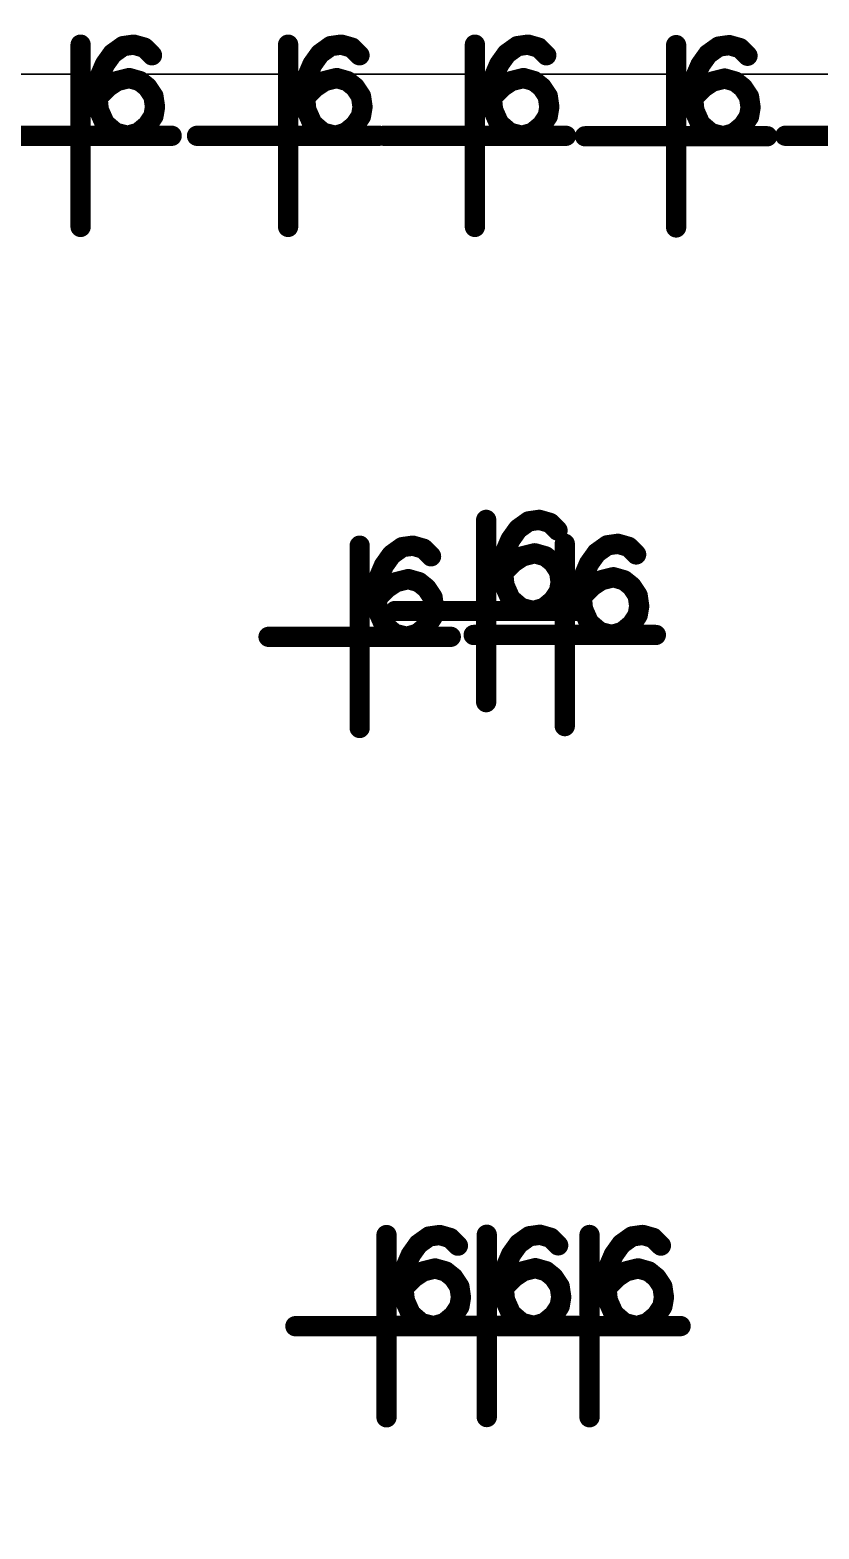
# Model space of a CAD drawing. Header units: millimetres. Extents: x 3362 to 3827, y -139 to 191.
# Drawn here: x 3586.87 to 3591.82, y 16.94 to 26.34 of the extents above; entities that cross this region are included whole.
import ezdxf

# ---------------------------------------------------------------- set-up
doc = ezdxf.new("R2010")
doc.units = ezdxf.units.MM
doc.header["$LTSCALE"] = 23.1
doc.layers.get('0').update_dxf_attribs({"linetype": 'CONTINUOUS'})

# ---------------------------------------------------------------- blocks, each defined once
blk = doc.blocks.new('PAD_R1')
at = {"const_width": 0.5}
blk.add_lwpolyline([(0.25, 0, 1), (-0.25, 0, 1)], format="xyb", close=True, dxfattribs=at)

msp = doc.modelspace()

# ---------------------------------------------------------------- linework, layer by layer
for points, const_width in [([(3587.4796, 26.3035), (3587.4974, 26.1778)], 0.0672), ([(3587.5726, 26.2969), (3587.5378, 26.1748)], 0.0695), ([(3588.7814, 26.3035), (3588.7992, 26.1778)], 0.0672), ([(3588.8744, 26.2969), (3588.8395, 26.1748)], 0.0695), ([(3589.9528, 26.3035), (3589.9706, 26.1778)], 0.0672), ([(3590.0458, 26.2969), (3590.011, 26.1748)], 0.0695), ([(3591.2152, 26.3005), (3591.233, 26.1747)], 0.0672), ([(3591.3082, 26.2938), (3591.2734, 26.1717)], 0.0695), ([(3587.1886, 26.2453), (3587.1886, 25.1023)], 0.127), ([(3587.313, 26.1918), (3587.4164, 26.118)], 0.0818), ([(3587.3849, 26.2637), (3587.4588, 26.1604)], 0.0821), ([(3587.6574, 26.2473), (3587.5676, 26.1575)], 0.0675), ([(3588.4903, 26.2453), (3588.4903, 25.1023)], 0.127), ([(3588.6148, 26.1918), (3588.7181, 26.118)], 0.0818), ([(3588.6867, 26.2637), (3588.7605, 26.1604)], 0.0821), ([(3588.9591, 26.2473), (3588.8693, 26.1575)], 0.0675), ([(3589.6618, 26.2453), (3589.6618, 25.1023)], 0.127), ([(3589.7862, 26.1918), (3589.8896, 26.118)], 0.0818), ([(3589.8581, 26.2637), (3589.932, 26.1604)], 0.0821), ([(3590.1306, 26.2473), (3590.0408, 26.1575)], 0.0675), ([(3590.9241, 26.2423), (3590.9241, 25.0993)], 0.127), ([(3591.0486, 26.1888), (3591.152, 26.115)], 0.0818), ([(3591.1205, 26.2607), (3591.1944, 26.1574)], 0.0821), ([(3591.393, 26.2443), (3591.3032, 26.1545)], 0.0675), ([(3587.2683, 26.1133), (3587.385, 26.0632)], 0.0727), ([(3587.4399, 26.0879), (3587.4707, 25.9647)], 0.0785), ([(3588.57, 26.1133), (3588.6867, 26.0632)], 0.0727), ([(3588.7416, 26.0879), (3588.7724, 25.9647)], 0.0785), ([(3589.7414, 26.1133), (3589.8582, 26.0632)], 0.0727), ([(3589.9131, 26.0879), (3589.9438, 25.9647)], 0.0785), ([(3591.0038, 26.1103), (3591.1205, 26.0601)], 0.0727), ([(3587.2438, 26.0272), (3587.3693, 26.0079)], 0.0754), ([(3587.2817, 25.9901), (3587.3715, 25.9003)], 0.0945), ([(3587.3534, 26.0505), (3587.4238, 25.9449)], 0.0687), ([(3587.5442, 26.0873), (3587.5093, 25.9652)], 0.0695), ([(3587.6236, 26.0472), (3587.5442, 25.9482)], 0.0609), ([(3588.5455, 26.0272), (3588.671, 26.0079)], 0.0754), ([(3588.5835, 25.9901), (3588.6733, 25.9003)], 0.0945), ([(3588.6551, 26.0505), (3588.7256, 25.9449)], 0.0687), ([(3588.8459, 26.0873), (3588.8111, 25.9652)], 0.0695), ([(3588.9254, 26.0472), (3588.8459, 25.9482)], 0.0609), ([(3589.717, 26.0272), (3589.8425, 26.0079)], 0.0754), ([(3589.7549, 25.9901), (3589.8447, 25.9003)], 0.0945), ([(3589.8266, 26.0505), (3589.897, 25.9449)], 0.0687), ([(3590.0174, 26.0873), (3589.9825, 25.9652)], 0.0695), ([(3590.0968, 26.0472), (3590.0174, 25.9482)], 0.0609), ([(3590.9793, 26.0242), (3591.1049, 26.0049)], 0.0754), ([(3591.0173, 25.9871), (3591.1071, 25.8973)], 0.0945), ([(3591.0889, 26.0475), (3591.1594, 25.9418)], 0.0687), ([(3591.1754, 26.0848), (3591.2062, 25.9616)], 0.0785), ([(3591.2797, 26.0843), (3591.2449, 25.9622)], 0.0695), ([(3591.3592, 26.0442), (3591.2798, 25.9451)], 0.0609), ([(3587.2349, 25.877), (3587.3612, 25.8898)], 0.0955), ([(3587.2362, 25.9778), (3587.3617, 25.9585)], 0.0754), ([(3587.6795, 25.9853), (3587.5739, 25.9149)], 0.0687), ([(3588.5366, 25.877), (3588.6629, 25.8898)], 0.0955), ([(3588.5379, 25.9778), (3588.6634, 25.9585)], 0.0754), ([(3588.9813, 25.9853), (3588.8756, 25.9149)], 0.0687), ([(3589.7081, 25.877), (3589.8344, 25.8898)], 0.0955), ([(3589.7094, 25.9778), (3589.8349, 25.9585)], 0.0754), ([(3590.1527, 25.9853), (3590.0471, 25.9149)], 0.0687), ([(3590.9717, 25.9748), (3591.0973, 25.9555)], 0.0754), ([(3591.4151, 25.9822), (3591.3094, 25.9118)], 0.0687), ([(3587.2639, 25.7672), (3587.3799, 25.8187)], 0.0939), ([(3587.7134, 25.8972), (3587.5877, 25.879)], 0.0675), ([(3587.7132, 25.8155), (3587.588, 25.8367)], 0.058), ([(3588.5656, 25.7672), (3588.6817, 25.8187)], 0.0939), ([(3589.0152, 25.8972), (3588.8895, 25.879)], 0.0675), ([(3589.0149, 25.8155), (3588.8897, 25.8367)], 0.058), ([(3589.7371, 25.7672), (3589.8531, 25.8187)], 0.0939), ([(3590.1866, 25.8972), (3590.0609, 25.879)], 0.0675), ([(3590.1864, 25.8155), (3590.0612, 25.8367)], 0.058), ([(3590.9704, 25.8739), (3591.0968, 25.8868)], 0.0955), ([(3590.9994, 25.7642), (3591.1155, 25.8157)], 0.0939), ([(3591.449, 25.8941), (3591.3233, 25.876)], 0.0675), ([(3591.4488, 25.8125), (3591.3235, 25.8336)], 0.058), ([(3587.3331, 25.6732), (3587.4156, 25.7697)], 0.0879), ([(3587.4305, 25.6218), (3587.4613, 25.745)], 0.0785), ([(3587.5347, 25.6223), (3587.4998, 25.7444)], 0.0692), ([(3587.6197, 25.6678), (3587.5385, 25.7655)], 0.0743), ([(3587.6795, 25.7337), (3587.5739, 25.8042)], 0.0687), ([(3588.6348, 25.6732), (3588.7174, 25.7697)], 0.0879), ([(3588.7322, 25.6218), (3588.763, 25.745)], 0.0785), ([(3588.8365, 25.6223), (3588.8015, 25.7444)], 0.0692), ([(3588.9214, 25.6678), (3588.8402, 25.7655)], 0.0743), ([(3588.9813, 25.7337), (3588.8756, 25.8042)], 0.0687), ([(3589.8063, 25.6732), (3589.8888, 25.7697)], 0.0879), ([(3589.9037, 25.6218), (3589.9345, 25.745)], 0.0785), ([(3590.0079, 25.6223), (3589.973, 25.7444)], 0.0692), ([(3590.0929, 25.6678), (3590.0117, 25.7655)], 0.0743), ([(3590.1527, 25.7337), (3590.0471, 25.8042)], 0.0687), ([(3591.0686, 25.6702), (3591.1512, 25.7667)], 0.0879), ([(3591.166, 25.6187), (3591.1968, 25.7419)], 0.0785), ([(3591.2703, 25.6193), (3591.2353, 25.7414)], 0.0692), ([(3591.3552, 25.6648), (3591.2741, 25.7624)], 0.0743), ([(3591.4151, 25.7307), (3591.3094, 25.8011)], 0.0687), ([(3587.7601, 25.6738), (3586.6171, 25.6738)], 0.127), ([(3589.0618, 25.6738), (3587.9188, 25.6738)], 0.127), ([(3590.2333, 25.6738), (3589.0903, 25.6738)], 0.127), ([(3591.4956, 25.6708), (3590.3526, 25.6708)], 0.127), ([(3592.7519, 25.6741), (3591.6089, 25.6741)], 0.127), ([(3589.7326, 23.2662), (3589.7326, 22.1232)], 0.127), ([(3589.929, 23.2846), (3590.0028, 23.1812)], 0.0821), ([(3590.0237, 23.3244), (3590.0415, 23.1986)], 0.0672), ([(3590.1167, 23.3177), (3590.0819, 23.1956)], 0.0695), ([(3589.8571, 23.2126), (3589.9605, 23.1389)], 0.0818), ([(3590.2014, 23.2682), (3590.1116, 23.1784)], 0.0675), ([(3588.9391, 23.1044), (3588.9391, 21.9614)], 0.127), ([(3589.1355, 23.1228), (3589.2093, 23.0194)], 0.0821), ([(3589.2302, 23.1626), (3589.248, 23.0368)], 0.0672), ([(3589.3232, 23.1559), (3589.2884, 23.0338)], 0.0695), ([(3589.4079, 23.1064), (3589.3181, 23.0166)], 0.0675), ([(3589.8123, 23.1342), (3589.929, 23.084)], 0.0727), ([(3589.9839, 23.1087), (3590.0147, 22.9855)], 0.0785), ([(3590.0882, 23.1082), (3590.0534, 22.986)], 0.0695), ([(3590.2256, 23.1161), (3590.2256, 21.9731)], 0.127), ([(3590.422, 23.1345), (3590.4959, 23.0311)], 0.0821), ([(3590.5167, 23.1742), (3590.5345, 23.0485)], 0.0672), ([(3590.6097, 23.1676), (3590.5749, 23.0455)], 0.0695), ([(3590.6945, 23.118), (3590.6047, 23.0282)], 0.0675), ([(3589.0636, 23.0508), (3589.167, 22.9771)], 0.0818), ([(3589.7802, 22.9986), (3589.9058, 22.9793)], 0.0754), ([(3589.7878, 23.0481), (3589.9134, 23.0288)], 0.0754), ([(3589.8258, 23.011), (3589.9156, 22.9212)], 0.0945), ([(3589.8974, 23.0714), (3589.9679, 22.9657)], 0.0687), ([(3590.1677, 23.0681), (3590.0882, 22.969)], 0.0609), ([(3590.2236, 23.0061), (3590.1179, 22.9357)], 0.0687), ([(3590.3501, 23.0625), (3590.4535, 22.9888)], 0.0818), ([(3589.0188, 22.9724), (3589.1355, 22.9222)], 0.0727), ([(3589.1039, 22.9096), (3589.1744, 22.8039)], 0.0687), ([(3589.1904, 22.9469), (3589.2212, 22.8237)], 0.0785), ([(3589.2947, 22.9464), (3589.2599, 22.8242)], 0.0695), ([(3589.3742, 22.9063), (3589.2947, 22.8072)], 0.0609), ([(3589.7789, 22.8978), (3589.9053, 22.9106)], 0.0955), ([(3590.2575, 22.918), (3590.1318, 22.8998)], 0.0675), ([(3590.2808, 22.8979), (3590.4064, 22.8786)], 0.0754), ([(3590.3053, 22.984), (3590.422, 22.9339)], 0.0727), ([(3590.3904, 22.9212), (3590.4609, 22.8156)], 0.0687), ([(3590.4769, 22.9586), (3590.5077, 22.8354)], 0.0785), ([(3590.5812, 22.9581), (3590.5464, 22.8359)], 0.0695), ([(3590.6607, 22.9179), (3590.5813, 22.8189)], 0.0609), ([(3588.9867, 22.8368), (3589.1123, 22.8175)], 0.0754), ([(3588.9943, 22.8863), (3589.1199, 22.867)], 0.0754), ([(3589.0323, 22.8492), (3589.1221, 22.7594)], 0.0945), ([(3589.4301, 22.8443), (3589.3244, 22.7739)], 0.0687), ([(3589.8079, 22.788), (3589.924, 22.8396)], 0.0939), ([(3590.2236, 22.7546), (3590.1179, 22.825)], 0.0687), ([(3590.2573, 22.8364), (3590.132, 22.8575)], 0.058), ([(3590.2732, 22.8485), (3590.3988, 22.8292)], 0.0754), ([(3590.3188, 22.8609), (3590.4086, 22.7711)], 0.0945), ([(3590.7166, 22.856), (3590.611, 22.7856)], 0.0687), ([(3588.9854, 22.736), (3589.1118, 22.7489)], 0.0955), ([(3590.3041, 22.6947), (3589.1611, 22.6947)], 0.127), ([(3589.464, 22.7562), (3589.3383, 22.738)], 0.0675), ([(3589.8771, 22.6941), (3589.9597, 22.7906)], 0.0879), ([(3589.9745, 22.6426), (3590.0053, 22.7658)], 0.0785), ([(3590.0788, 22.6432), (3590.0438, 22.7653)], 0.0692), ([(3590.1637, 22.6886), (3590.0826, 22.7863)], 0.0743), ([(3590.2719, 22.7477), (3590.3983, 22.7605)], 0.0955), ([(3590.7505, 22.7679), (3590.6248, 22.7497)], 0.0675), ([(3589.0144, 22.6263), (3589.1305, 22.6778)], 0.0939), ([(3589.0836, 22.5323), (3589.1662, 22.6288)], 0.0879), ([(3589.3702, 22.5268), (3589.2891, 22.6245)], 0.0743), ([(3589.4301, 22.5928), (3589.3244, 22.6632)], 0.0687), ([(3589.4638, 22.6746), (3589.3385, 22.6957)], 0.058), ([(3590.3009, 22.6379), (3590.417, 22.6894)], 0.0939), ([(3590.3701, 22.5439), (3590.4527, 22.6404)], 0.0879), ([(3590.4675, 22.4925), (3590.4983, 22.6157)], 0.0785), ([(3590.5718, 22.4931), (3590.5368, 22.6151)], 0.0692), ([(3590.6567, 22.5385), (3590.5756, 22.6362)], 0.0743), ([(3590.7166, 22.6045), (3590.611, 22.6749)], 0.0687), ([(3590.7503, 22.6863), (3590.625, 22.7074)], 0.058), ([(3589.5106, 22.5329), (3588.3676, 22.5329)], 0.127), ([(3589.181, 22.4808), (3589.2118, 22.604)], 0.0785), ([(3589.2853, 22.4814), (3589.2503, 22.6035)], 0.0692), ([(3590.7971, 22.5446), (3589.6541, 22.5446)], 0.127), ([(3589.1075, 18.7828), (3589.1075, 17.6398)], 0.127), ([(3589.3039, 18.8012), (3589.3777, 18.6979)], 0.0821), ([(3589.3986, 18.841), (3589.4164, 18.7153)], 0.0672), ([(3589.4916, 18.8344), (3589.4568, 18.7122)], 0.0695), ([(3589.5764, 18.7848), (3589.4865, 18.695)], 0.0675), ([(3589.7364, 18.7846), (3589.7364, 17.6416)], 0.127), ([(3589.9328, 18.803), (3590.0067, 18.6997)], 0.0821), ([(3590.0275, 18.8428), (3590.0453, 18.717)], 0.0672), ([(3590.1205, 18.8361), (3590.0857, 18.714)], 0.0695), ([(3590.2053, 18.7866), (3590.1155, 18.6968)], 0.0675), ([(3590.3808, 18.7833), (3590.3808, 17.6403)], 0.127), ([(3590.5772, 18.8017), (3590.651, 18.6984)], 0.0821), ([(3590.6719, 18.8415), (3590.6897, 18.7158)], 0.0672), ([(3590.7649, 18.8349), (3590.7301, 18.7127)], 0.0695), ([(3590.8497, 18.7853), (3590.7598, 18.6955)], 0.0675), ([(3589.232, 18.7293), (3589.3354, 18.6555)], 0.0818), ([(3589.8609, 18.7311), (3589.9643, 18.6573)], 0.0818), ([(3590.5053, 18.7298), (3590.6087, 18.656)], 0.0818), ([(3589.1872, 18.6508), (3589.3039, 18.6007)], 0.0727), ([(3589.2723, 18.588), (3589.3428, 18.4823)], 0.0687), ([(3589.3588, 18.6254), (3589.3896, 18.5022)], 0.0785), ([(3589.4631, 18.6248), (3589.4283, 18.5027)], 0.0695), ([(3589.5426, 18.5847), (3589.4631, 18.4856)], 0.0609), ([(3589.8161, 18.6526), (3589.9328, 18.6024)], 0.0727), ([(3589.9012, 18.5898), (3589.9717, 18.4841)], 0.0687), ([(3589.9877, 18.6271), (3590.0185, 18.5039)], 0.0785), ([(3590.092, 18.6266), (3590.0572, 18.5045)], 0.0695), ([(3590.1715, 18.5865), (3590.092, 18.4874)], 0.0609), ([(3590.4605, 18.6513), (3590.5772, 18.6012)], 0.0727), ([(3590.5456, 18.5885), (3590.6161, 18.4829)], 0.0687), ([(3590.6321, 18.6259), (3590.6629, 18.5027)], 0.0785), ([(3590.7364, 18.6253), (3590.7016, 18.5032)], 0.0695), ([(3590.8159, 18.5852), (3590.7364, 18.4862)], 0.0609), ([(3589.1551, 18.5153), (3589.2807, 18.496)], 0.0754), ([(3589.1627, 18.5647), (3589.2883, 18.5454)], 0.0754), ([(3589.2007, 18.5276), (3589.2905, 18.4378)], 0.0945), ([(3589.5985, 18.5228), (3589.4928, 18.4523)], 0.0687), ([(3589.784, 18.5171), (3589.9096, 18.4978)], 0.0754), ([(3589.7916, 18.5665), (3589.9172, 18.5472)], 0.0754), ([(3589.8296, 18.5294), (3589.9194, 18.4396)], 0.0945), ([(3590.2274, 18.5245), (3590.1217, 18.4541)], 0.0687), ([(3590.4284, 18.5158), (3590.554, 18.4965)], 0.0754), ([(3590.436, 18.5652), (3590.5616, 18.5459)], 0.0754), ([(3590.474, 18.5281), (3590.5638, 18.4383)], 0.0945), ([(3590.8718, 18.5233), (3590.7661, 18.4528)], 0.0687), ([(3589.1538, 18.4145), (3589.2802, 18.4273)], 0.0955), ([(3589.6324, 18.4347), (3589.5067, 18.4165)], 0.0675), ([(3589.7827, 18.4162), (3589.9091, 18.4291)], 0.0955), ([(3590.2613, 18.4364), (3590.1356, 18.4183)], 0.0675), ([(3590.4271, 18.415), (3590.5535, 18.4278)], 0.0955), ([(3590.9057, 18.4352), (3590.78, 18.417)], 0.0675), ([(3589.1828, 18.3047), (3589.2989, 18.3562)], 0.0939), ([(3589.252, 18.2107), (3589.3346, 18.3072)], 0.0879), ([(3589.5386, 18.2053), (3589.4575, 18.303)], 0.0743), ([(3589.5985, 18.2712), (3589.4928, 18.3417)], 0.0687), ([(3589.6322, 18.353), (3589.5069, 18.3742)], 0.058), ([(3589.8117, 18.3065), (3589.9278, 18.358)], 0.0939), ([(3589.8809, 18.2125), (3589.9635, 18.309)], 0.0879), ([(3590.1675, 18.2071), (3590.0864, 18.3047)], 0.0743), ([(3590.2274, 18.273), (3590.1217, 18.3434)], 0.0687), ([(3590.2611, 18.3548), (3590.1358, 18.376)], 0.058), ([(3590.4561, 18.3052), (3590.5722, 18.3567)], 0.0939), ([(3590.5253, 18.2112), (3590.6079, 18.3077)], 0.0879), ([(3590.8119, 18.2058), (3590.7308, 18.3035)], 0.0743), ([(3590.8718, 18.2717), (3590.7661, 18.3422)], 0.0687), ([(3590.9055, 18.3535), (3590.7802, 18.3747)], 0.058), ([(3589.679, 18.2113), (3588.536, 18.2113)], 0.127), ([(3590.3079, 18.2131), (3589.1649, 18.2131)], 0.127), ([(3589.3494, 18.1593), (3589.3802, 18.2825)], 0.0785), ([(3589.4537, 18.1598), (3589.4187, 18.2819)], 0.0692), ([(3590.9523, 18.2118), (3589.8093, 18.2118)], 0.127), ([(3589.9783, 18.161), (3590.0091, 18.2842)], 0.0785), ([(3590.0826, 18.1616), (3590.0476, 18.2837)], 0.0692), ([(3590.6227, 18.1598), (3590.6535, 18.283)], 0.0785), ([(3590.727, 18.1603), (3590.692, 18.2824)], 0.0692)]:
    msp.add_lwpolyline(points, dxfattribs=dict(const_width=const_width))
at = {"const_width": 0.0102}
msp.add_lwpolyline([(3613.171, 13.4595), (3613.171, 25.0594, 0.414215), (3612.171, 26.0594), (3581.1629, 26.0594, 0.202312), (3570.3468, 21.4963, -0.202309), (3569.2724, 21.0429), (3563.7726, 21.0429, -0.202309), (3562.6981, 21.4963, 0.202312), (3551.882, 26.0594), (3530.351, 26.0594, 0.414215), (3529.351, 25.0594), (3529.351, 13.4595, 0.414215), (3530.351, 12.4595), (3551.4675, 12.4595, -0.196013), (3553.2153, 11.7468, 0.196007), (3563.7726, 7.443), (3569.2724, 7.443, 0.196007), (3579.8297, 11.7468, -0.196013), (3581.5774, 12.4595), (3612.171, 12.4595, 0.414215)], format="xyb", close=True, dxfattribs=at)

# ---------------------------------------------------------------- block references
at = {"xscale": 0.127, "yscale": 0.127}
for p in [(3587.1886, 26.2453), (3587.3885, 26.1882), (3587.4553, 26.236), (3587.5218, 26.2453), (3587.5886, 26.2263), (3587.6364, 26.1785), (3588.4903, 26.2453), (3588.6902, 26.1882), (3588.757, 26.236), (3588.8236, 26.2453), (3588.8904, 26.2263), (3588.9381, 26.1785), (3589.6618, 26.2453), (3589.8617, 26.1882), (3589.9285, 26.236), (3589.995, 26.2453), (3590.0618, 26.2263), (3590.1096, 26.1785), (3590.9241, 26.2423), (3591.124, 26.1852), (3591.1908, 26.2329), (3591.2574, 26.2423), (3591.3242, 26.2233), (3591.3719, 26.1755), (3587.341, 26.1217), (3588.6427, 26.1217), (3589.8142, 26.1217), (3591.0765, 26.1186), (3587.3123, 26.0548), (3587.36, 25.9786), (3587.4172, 26.0167), (3587.4934, 26.0358), (3587.5602, 26.0167), (3587.6077, 25.9786), (3588.614, 26.0548), (3588.6618, 25.9786), (3588.7189, 26.0167), (3588.7951, 26.0358), (3588.8619, 26.0167), (3588.9094, 25.9786), (3589.7855, 26.0548), (3589.8332, 25.9786), (3589.8904, 26.0167), (3589.9666, 26.0358), (3590.0334, 26.0167), (3590.0809, 25.9786), (3591.0478, 26.0518), (3591.0956, 25.9756), (3591.1527, 26.0137), (3591.2289, 26.0328), (3591.2957, 26.0137), (3591.3432, 25.9756), (3587.2932, 25.9309), (3587.2932, 25.9118), (3587.6458, 25.9215), (3588.595, 25.9309), (3588.595, 25.9118), (3588.9475, 25.9215), (3589.7664, 25.9309), (3589.7664, 25.9118), (3590.119, 25.9215), (3591.0288, 25.9278), (3591.0288, 25.9088), (3591.3813, 25.9185), (3587.3029, 25.8359), (3587.6458, 25.7975), (3587.6554, 25.8547), (3588.6046, 25.8359), (3588.9475, 25.7975), (3588.9572, 25.8547), (3589.7761, 25.8359), (3590.119, 25.7975), (3590.1286, 25.8547), (3591.0384, 25.8329), (3591.3813, 25.7945), (3591.391, 25.8516), (3587.341, 25.75), (3587.4078, 25.6929), (3587.5505, 25.6929), (3587.6077, 25.7404), (3588.6427, 25.75), (3588.7095, 25.6929), (3588.8523, 25.6929), (3588.9094, 25.7404), (3589.8142, 25.75), (3589.881, 25.6929), (3590.0237, 25.6929), (3590.0809, 25.7404), (3591.0765, 25.747), (3591.1433, 25.6899), (3591.2861, 25.6899), (3591.3432, 25.7373), (3587.484, 25.6738), (3587.7601, 25.6738), (3587.9188, 25.6738), (3588.7857, 25.6738), (3589.0618, 25.6738), (3589.0903, 25.6738), (3589.9572, 25.6738), (3590.2333, 25.6738), (3590.3526, 25.6708), (3591.2195, 25.6708), (3591.4956, 25.6708), (3591.6089, 25.6741), (3587.1886, 25.1023), (3588.4903, 25.1023), (3589.6618, 25.1023), (3590.9241, 25.0993), (3589.7326, 23.2662), (3589.9993, 23.2568), (3590.0659, 23.2662), (3590.1327, 23.2471), (3589.9325, 23.209), (3590.1804, 23.1994), (3588.9391, 23.1044), (3589.2058, 23.095), (3589.2724, 23.1044), (3589.3392, 23.0853), (3589.8563, 23.0757), (3589.885, 23.1425), (3590.0374, 23.0566), (3590.2256, 23.1161), (3590.4255, 23.0589), (3590.4923, 23.1067), (3590.5589, 23.1161), (3590.6257, 23.097), (3589.0915, 22.9807), (3589.139, 23.0472), (3589.3869, 23.0376), (3589.9041, 22.9995), (3589.9612, 23.0376), (3590.1042, 23.0376), (3590.1517, 22.9995), (3590.378, 22.9924), (3590.6734, 23.0493), (3589.0628, 22.9139), (3589.1677, 22.8758), (3589.2439, 22.8948), (3589.3107, 22.8758), (3589.8373, 22.9517), (3589.8373, 22.9327), (3590.1898, 22.9423), (3590.1995, 22.8755), (3590.3493, 22.9256), (3590.4542, 22.8875), (3590.5304, 22.9065), (3590.5972, 22.8875), (3589.0438, 22.7899), (3589.1106, 22.8377), (3589.3582, 22.8377), (3589.3963, 22.7805), (3589.8469, 22.8567), (3590.1898, 22.8184), (3590.3303, 22.8016), (3590.3303, 22.7826), (3590.3971, 22.8494), (3590.6447, 22.8494), (3590.6828, 22.7922), (3589.0438, 22.7709), (3589.0534, 22.6949), (3589.1611, 22.6947), (3589.406, 22.7137), (3589.885, 22.7709), (3589.9518, 22.7137), (3590.028, 22.6947), (3590.0946, 22.7137), (3590.1517, 22.7612), (3590.3041, 22.6947), (3590.3399, 22.7066), (3590.6925, 22.7254), (3589.0915, 22.6091), (3589.3582, 22.5994), (3589.3963, 22.6566), (3590.378, 22.6208), (3590.6447, 22.6111), (3590.6828, 22.6683), (3588.3676, 22.5329), (3589.1583, 22.5519), (3589.2345, 22.5329), (3589.3011, 22.5519), (3589.5106, 22.5329), (3589.6541, 22.5446), (3590.4448, 22.5636), (3590.521, 22.5446), (3590.5876, 22.5636), (3590.7971, 22.5446), (3589.7326, 22.1232), (3588.9391, 21.9614), (3590.2256, 21.9731), (3589.1075, 18.7828), (3589.3742, 18.7734), (3589.4408, 18.7828), (3589.5076, 18.7638), (3589.7364, 18.7846), (3590.0031, 18.7752), (3590.0697, 18.7846), (3590.1365, 18.7656), (3590.3808, 18.7833), (3590.6475, 18.7739), (3590.7141, 18.7833), (3590.7809, 18.7643), (3589.2599, 18.6591), (3589.3074, 18.7257), (3589.5553, 18.716), (3589.8888, 18.6609), (3589.9363, 18.7275), (3590.1842, 18.7178), (3590.5332, 18.6596), (3590.5807, 18.7262), (3590.8286, 18.7165), (3589.2312, 18.5923), (3589.3361, 18.5542), (3589.4123, 18.5733), (3589.4791, 18.5542), (3589.8601, 18.5941), (3589.965, 18.556), (3590.0412, 18.5751), (3590.108, 18.556), (3590.5045, 18.5928), (3590.6094, 18.5547), (3590.6856, 18.5738), (3590.7524, 18.5547), (3589.2122, 18.4684), (3589.2122, 18.4493), (3589.279, 18.5161), (3589.5266, 18.5161), (3589.5647, 18.459), (3589.8411, 18.4702), (3589.8411, 18.4511), (3589.9079, 18.5179), (3590.1555, 18.5179), (3590.1936, 18.4608), (3590.4855, 18.4689), (3590.4855, 18.4498), (3590.5523, 18.5166), (3590.7999, 18.5166), (3590.838, 18.4595), (3589.2218, 18.3734), (3589.5744, 18.3922), (3589.8507, 18.3752), (3590.2033, 18.394), (3590.4951, 18.3739), (3590.8477, 18.3927), (3589.2599, 18.2875), (3589.5266, 18.2779), (3589.5647, 18.335), (3589.8888, 18.2893), (3590.1555, 18.2797), (3590.1936, 18.3368), (3590.5332, 18.288), (3590.7999, 18.2784), (3590.838, 18.3355), (3588.536, 18.2113), (3589.1649, 18.2131), (3589.3267, 18.2304), (3589.4029, 18.2113), (3589.4695, 18.2304), (3589.679, 18.2113), (3589.8093, 18.2118), (3589.9556, 18.2322), (3590.0318, 18.2131), (3590.0984, 18.2322), (3590.3079, 18.2131), (3590.6, 18.2309), (3590.6762, 18.2118), (3590.7428, 18.2309), (3590.9523, 18.2118), (3589.1075, 17.6398), (3589.7364, 17.6416), (3590.3808, 17.6403)]:
    msp.add_blockref('PAD_R1', p, dxfattribs=at)

doc.saveas('drawing.dxf')
